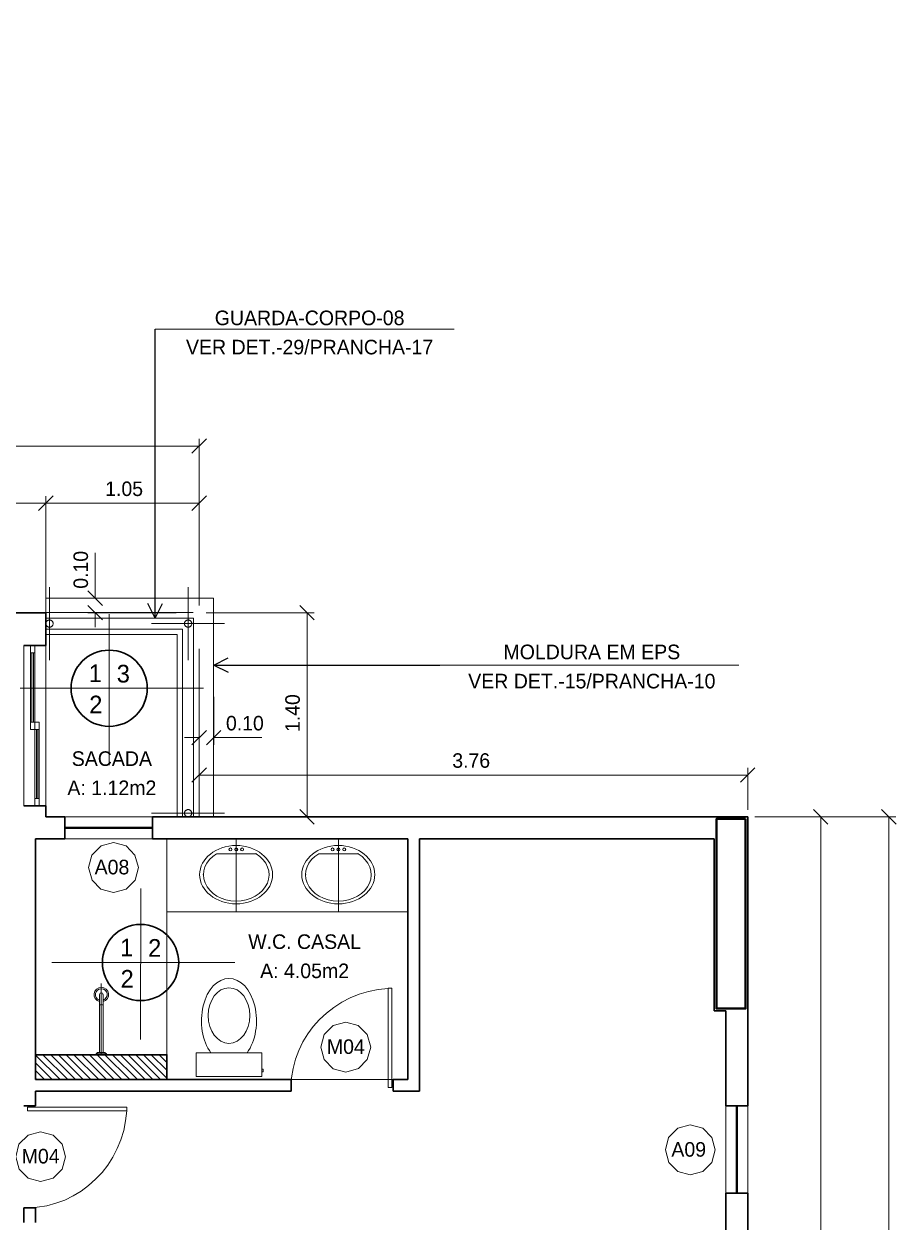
# Model space of a CAD drawing. Header units: metres. Extents: x 2.9 to 62.3, y 8 to 50.1.
# Drawn here: x 45.66 to 51.64, y 18.51 to 26.72 of the extents above; entities that cross this region are included whole.
import ezdxf
from ezdxf.enums import TextEntityAlignment as Align

# ---------------------------------------------------------------- set-up
doc = ezdxf.new("R2010")
doc.units = ezdxf.units.M
doc.header["$MEASUREMENT"] = 0
for name, pattern in [('DGN Style 2', [1.009767, 0.60586, -0.403907]), ('DGN Style 3', [1.413674, 1.009767, -0.403907]), ('DGN Style 4', [1.616637, 0.807814, -0.403907, 0.00101, -0.403907])]:
    doc.linetypes.add(name, pattern=pattern)
doc.layers.get('Defpoints').update_dxf_attribs({"lineweight": 0})
for name, color, linetype, lineweight in [('00-EDIFICACOES TÉRREO', 7, 'Continuous', 0), ('24 - Textos Gerais', 7, 'Continuous', 0), ('34 - Mobiliário', 7, 'Continuous', 0), ('CORNIJAS_VAR NA PLANTA PTIPO 1', 7, 'Continuous', 0), ('Cotas', 13, 'Continuous', 0), ('Level 1', 7, 'Continuous', 0), ('Level 12', 7, 'Continuous', 0), ('Level 14', 7, 'Continuous', 0), ('Level 24-1', 7, 'Continuous', 0), ('Level 3', 7, 'Continuous', 0), ('Level 36', 7, 'Continuous', 0), ('Level 45', 7, 'Continuous', 0), ('Level 50', 7, 'Continuous', 0), ('Level 62-1', 7, 'Continuous', 0), ('Level 7', 7, 'Continuous', 0)]:
    doc.layers.add(name, color=color, linetype=linetype, lineweight=lineweight)
doc.styles.add('Style-INTL_ENGINEERING', font='INTL_ENGINEERING.shx')
doc.dimstyles.get("Standard").update_dxf_attribs({"dimtxt": 0.18, "dimasz": 0.18, "dimexe": 0.18, "dimexo": 0.0625, "dimgap": 0.09, "dimtad": 0, "dimtih": 1, "dimtoh": 1, "dimdec": 4, "dimzin": 1, "dimdsep": 46, "dimtxsty": 'Standard', "dimcen": 0, "dimadec": 0, "dimazin": 0, "dimtfac": 1, "dimtdec": 4, "dimtofl": 0, "dimtmove": 0, "dimatfit": 3, "dimfxl": 0, "dimtolj": 1, "dimtzin": 1, "dimarcsym": 0})

# ---------------------------------------------------------------- blocks, each defined once
blk = doc.blocks.new('SANCXP_5')
at = {"layer": '24 - Textos Gerais', "color": 172, "linetype": 'Continuous', "lineweight": 0}
for p, q in [((0.06, -0.449), (0.06, 0.449)), ((0.06, 0.449), (0.386, 0.449)), ((0.386, -0.449), (0.386, 0.449)), ((0.06, -0.449), (0.386, -0.449))]:
    blk.add_line(p, q, dxfattribs=at)
at = {"layer": '24 - Textos Gerais', "color": 172, "linetype": 'Continuous', "lineweight": 0, "flags": 128}
blk.add_lwpolyline([(0.125, -0.468), (0.16, -0.468), (0.16, -0.449), (0.125, -0.449)], close=True, dxfattribs=at)
at = {"layer": '24 - Textos Gerais', "color": 172, "linetype": 'Continuous', "lineweight": 0}
blk.add_ellipse((0.825, 0), major_axis=(-0.581, 0), ratio=0.649123, start_param=0.716078, end_param=5.567107, dxfattribs=at)
blk.add_ellipse((0.896, 0), major_axis=(-0.381, 0), ratio=0.746923, dxfattribs=at)
blk = doc.blocks.new('*U61')
at = {"layer": '24 - Textos Gerais', "color": 172, "linetype": 'Continuous', "lineweight": 13}
blk.add_line((-0.147, -0.136), (-0.147, 0.133), dxfattribs=at)
at = {"layer": '24 - Textos Gerais', "color": 172, "linetype": 'DGN Style 4', "lineweight": 13}
blk.add_line((-0.25, -0.001), (0.25, -0.001), dxfattribs=at)
at = {"layer": '24 - Textos Gerais', "color": 172, "linetype": 'Continuous', "lineweight": 13, "extrusion": (0, 0, -1)}
for centre in [(0.177, 0.039), (0.177, -0.001), (0.177, -0.041)]:
    blk.add_circle(centre, 0.01, dxfattribs=at)
blk.add_ellipse((-0.004, 0), major_axis=(0, 0.25), ratio=0.8, dxfattribs=at)
blk.add_ellipse((-0.0033, -0.0006), major_axis=(0, 0.225), ratio=0.8, start_param=5.350888, end_param=10.349301, dxfattribs=at)
at = {"layer": '24 - Textos Gerais', "color": 172, "linetype": 'Continuous', "lineweight": 13}
for p in [(-0.003, 0.224), (-0.003, 0.224), (-0.147, -0.136)]:
    blk.add_point(p, dxfattribs=at)
blk = doc.blocks.new('*U62')
at = {"layer": '24 - Textos Gerais', "color": 172, "linetype": 'Continuous', "lineweight": 13}
blk.add_line((-0.147, -0.136), (-0.147, 0.133), dxfattribs=at)
at = {"layer": '24 - Textos Gerais', "color": 172, "linetype": 'DGN Style 4', "lineweight": 13}
blk.add_line((-0.25, -0.001), (0.25, -0.001), dxfattribs=at)
at = {"layer": '24 - Textos Gerais', "color": 172, "linetype": 'Continuous', "lineweight": 13, "extrusion": (0, 0, -1)}
for centre in [(0.177, 0.039), (0.177, -0.001), (0.177, -0.041)]:
    blk.add_circle(centre, 0.01, dxfattribs=at)
blk.add_ellipse((-0.004, 0), major_axis=(0, 0.25), ratio=0.8, dxfattribs=at)
blk.add_ellipse((-0.0033, -0.0006), major_axis=(0, 0.225), ratio=0.8, start_param=5.350888, end_param=10.349301, dxfattribs=at)
at = {"layer": '24 - Textos Gerais', "color": 172, "linetype": 'Continuous', "lineweight": 13}
for p in [(-0.003, 0.224), (-0.003, 0.224), (-0.147, -0.136)]:
    blk.add_point(p, dxfattribs=at)
blk = doc.blocks.new('*U63')
at = {"layer": '24 - Textos Gerais', "color": 172, "linetype": 'Continuous', "lineweight": 0}
for p, q in [((-0.2441, 0.035), (-0.2441, -0.035)), ((-0.2441, 0.035), (-0.2391, 0.035)), ((-0.2391, 0.035), (-0.2391, -0.035)), ((-0.2291, 0.025), (-0.2391, 0.035)), ((-0.2291, -0.025), (-0.2291, 0.025)), ((0.168, 0.0125), (-0.2291, 0.0125)), ((-0.2441, -0.035), (-0.2391, -0.035)), ((-0.2391, -0.035), (-0.2291, -0.025)), ((0.168, -0.0125), (-0.2291, -0.0125))]:
    blk.add_line(p, q, dxfattribs=at)
at = {"layer": '24 - Textos Gerais', "color": 172, "linetype": 'DGN Style 4', "lineweight": 13}
blk.add_line((0.2441, 0), (-0.2441, 0), dxfattribs=at)
at = {"layer": '24 - Textos Gerais', "color": 172, "linetype": 'Continuous', "lineweight": 0, "extrusion": (0, 0, -1)}
for centre in [(-0.088, 0), (-0.168, 0)]:
    blk.add_arc(centre, 0.0125, 90, 270, dxfattribs=at)
at = {"layer": '24 - Textos Gerais', "color": 172, "linetype": 'Continuous', "lineweight": 0}
for radius, start, end in [(0.05, 194.47751, 165.52249), (0.04, 198.20996, 161.79004)]:
    blk.add_arc((0.168, 0), radius, start, end, dxfattribs=at)
blk.add_point((0.168, 0.011), dxfattribs=at)
blk = doc.blocks.new('*U19')
at = {"layer": 'Level 36', "color": 172, "linetype": 'Continuous', "lineweight": 13}
for p, q in [((16.145, 1.58), (16.145, 3.23)), ((16.145, 2.73), (17.795, 2.73)), ((16.145, 2.73), (17.795, 2.73))]:
    blk.add_line(p, q, dxfattribs=at)
at = {"layer": '24 - Textos Gerais', "color": 172, "linetype": 'Continuous', "lineweight": 13, "extrusion": (0, 0, -1), "rotation": 270}
for name, p in [('*U61', (-16.619, 2.98)), ('*U62', (-17.319, 2.98))]:
    blk.add_blockref(name, p, dxfattribs=at)
at = {"layer": '24 - Textos Gerais', "color": 172, "linetype": 'Continuous', "lineweight": 0, "extrusion": (0, 0, -1), "rotation": 90}
blk.add_blockref('*U63', (-15.695, 1.9941), dxfattribs=at)
at = {"layer": '24 - Textos Gerais', "color": 172, "linetype": 'Continuous', "lineweight": 0, "xscale": 0.5000000000216841, "yscale": 0.5000000000216841, "zscale": 0.5000000000216841, "rotation": 89.99946639056465}
blk.add_blockref('SANCXP_5', (16.57, 1.57), dxfattribs=at)
blk = doc.blocks.new('P70D_1')
at = {"layer": 'Level 14', "color": 7, "linetype": 'Continuous', "lineweight": 13}
for p, q in [((0.035, 0.705), (0.01, 0.705)), ((0.01, 0.705), (0.01, 0.025)), ((0.035, 0.025), (0.035, 0.705)), ((0.01, 0.025), (0.035, 0.025))]:
    blk.add_line(p, q, dxfattribs=at)
blk.add_ellipse((0.0073, 0.032), major_axis=(0.6611, -0.2141), ratio=0.965677, start_param=0.313159, end_param=1.833935, dxfattribs=at)
at = {"layer": 'Level 7', "color": 7, "linetype": 'Continuous', "lineweight": 30}
for p, q in [((0, 0), (0, 0.08)), ((0.7, 0), (0.7, 0.08))]:
    blk.add_line(p, q, dxfattribs=at)
blk = doc.blocks.new('J140B1')
at = {"layer": '34 - Mobiliário', "color": 7, "linetype": 'Continuous', "lineweight": 40}
blk.add_line((0, 0.075), (0.6, 0.075), dxfattribs=at)
at = {"layer": 'CORNIJAS_VAR NA PLANTA PTIPO 1', "color": 7, "linetype": 'Continuous', "lineweight": 30}
for p, q in [((0, 0), (0, 0.15)), ((0.6, 0), (0.6, 0.15))]:
    blk.add_line(p, q, dxfattribs=at)
at = {"layer": 'CORNIJAS_VAR NA PLANTA PTIPO 1', "color": 7, "linetype": 'Continuous', "lineweight": 0}
for p, q in [((0, 0.15), (0.6, 0.15)), ((0, 0), (0.6, 0))]:
    blk.add_line(p, q, dxfattribs=at)
blk = doc.blocks.new('*U75')
at = {"layer": '00-EDIFICACOES TÉRREO', "color": 7, "linetype": 'Continuous', "lineweight": 13, "flags": 128}
for points in [[(-0.03002, 0.54999), (-0.03002, 0.5), (-0.00004, 0.49999), (-0.00002, 0.54998)], [(-0.03, 0.02499), (-0.03002, 0.5), (-0.02002, 0.5), (-0.01998, 0.025)], [(-0.01004, 0.5), (-0.01, 0.02498), (0, 0.02501), (-0.00004, 0.49999)], [(-0.03, -0.02499), (-0.03, 0.02499), (0, 0.02501), (0, -0.025)], [(-0.00002, 0.02497), (-0.00004, -0.02501), (0.02996, -0.02501), (0.02996, 0.02498)], [(0, -0.50002), (-0.00004, -0.02501), (0.01, -0.02499), (0.00998, -0.5)], [(0.01996, -0.02502), (0.01998, -0.50002), (0.02998, -0.50001), (0.02996, -0.02501)], [(0, -0.55001), (0, -0.50002), (0.02998, -0.50001), (0.02998, -0.55002)]]:
    blk.add_lwpolyline(points, close=True, dxfattribs=at)
at = {"layer": 'CORNIJAS_VAR NA PLANTA PTIPO 1', "color": 7, "linetype": 'Continuous', "lineweight": 0}
for p, q in [((-0.07506, 0.55), (-0.07502, -0.55002)), ((0.07502, 0.55001), (0.07506, -0.55001))]:
    blk.add_line(p, q, dxfattribs=at)
at = {"layer": 'CORNIJAS_VAR NA PLANTA PTIPO 1', "color": 7, "linetype": 'Continuous', "lineweight": 30, "flags": 128}
for points in [[(-0.07506, 0.55), (0.07502, 0.55001)], [(-0.07504, -0.55001), (0.07504, -0.55001)]]:
    blk.add_lwpolyline(points, dxfattribs=at)
blk = doc.blocks.new('P70D')
at = {"layer": '00-EDIFICACOES TÉRREO', "color": 7, "linetype": 'Continuous', "lineweight": 13}
for p, q in [((0.035, 0.705), (0.01, 0.705)), ((0.01, 0.705), (0.01, 0.025)), ((0.035, 0.025), (0.035, 0.705)), ((0.01, 0.025), (0.035, 0.025))]:
    blk.add_line(p, q, dxfattribs=at)
blk.add_ellipse((0.0073, 0.032), major_axis=(0.6611, -0.2141), ratio=0.965677, start_param=0.313159, end_param=1.833935, dxfattribs=at)
at = {"layer": 'CORNIJAS_VAR NA PLANTA PTIPO 1', "color": 7, "linetype": 'Continuous', "lineweight": 30}
for p, q in [((0, 0), (0, 0.08)), ((0.7, 0), (0.7, 0.08))]:
    blk.add_line(p, q, dxfattribs=at)
blk = doc.blocks.new('*U91')
at = {"layer": 'Level 1', "color": 3, "linetype": 'DGN Style 4', "lineweight": 0}
for p, q in [((0, 0.25), (0, -0.25)), ((0.25, 0), (-0.25, 0))]:
    blk.add_line(p, q, dxfattribs=at)
at = {"layer": 'Level 50', "color": 190, "linetype": 'DGN Style 2', "lineweight": 0}
blk.add_circle((0, 0), 0.025, dxfattribs=at)
blk = doc.blocks.new('*U92')
at = {"layer": 'Level 1', "color": 3, "linetype": 'DGN Style 4', "lineweight": 0}
blk.add_line((0, 0.25), (0, -0.25), dxfattribs=at)
at = {"layer": 'Level 50', "color": 190, "linetype": 'DGN Style 2', "lineweight": 0}
blk.add_circle((0, 0), 0.025, dxfattribs=at)
blk = doc.blocks.new('*U93')
at = {"layer": 'Level 1', "color": 3, "linetype": 'DGN Style 4', "lineweight": 0}
blk.add_line((0.25, 0), (-0.25, 0), dxfattribs=at)
at = {"layer": 'Level 50', "color": 190, "linetype": 'DGN Style 2', "lineweight": 0}
blk.add_circle((0, 0), 0.025, dxfattribs=at)
blk = doc.blocks.new('*U78')
at = {"layer": 'CORNIJAS_VAR NA PLANTA PTIPO 1', "color": 7, "linetype": 'Continuous', "lineweight": 13, "flags": 128}
blk.add_lwpolyline([(16.4647, 3.49), (16.4647, 4.99), (15.3147, 4.99), (15.3147, 4.89)], dxfattribs=at)
at = {"layer": 'Level 50', "color": 190, "linetype": 'Continuous', "lineweight": 13, "flags": 128}
for points in [[(15.3147, 4.8525), (16.3272, 4.8525), (16.3272, 3.49)], [(15.3147, 4.7775), (16.2522, 4.7775), (16.2522, 3.49)]]:
    blk.add_lwpolyline(points, dxfattribs=at)
at = {"layer": 'Level 7', "color": 7, "linetype": 'DGN Style 3', "lineweight": 13, "flags": 128}
blk.add_lwpolyline([(15.3147, 4.89), (16.3647, 4.89), (16.3647, 3.49)], dxfattribs=at)
at = {"layer": 'Level 7', "color": 7, "linetype": 'Continuous', "lineweight": 13, "flags": 128}
blk.add_lwpolyline([(15.3147, 4.74), (16.2147, 4.74), (16.2147, 3.49)], dxfattribs=at)
at = {"layer": 'Level 50', "color": 190, "linetype": 'DGN Style 2', "lineweight": 0}
for name, p in [('*U92', (15.3397, 4.815)), ('*U91', (16.2897, 4.815)), ('*U93', (16.2897, 3.515))]:
    blk.add_blockref(name, p, dxfattribs=at)
blk = doc.blocks.new('_Oblique')
at = {"color": 0, "linetype": 'ByBlock', "lineweight": -2}
blk.add_line((0.5, 0.5), (-0.5, -0.5), dxfattribs=at)
blk = doc.blocks.new('*D432')
at = {"layer": 'Cotas', "color": 2, "linetype": 'Continuous', "lineweight": 0}
for p, q in [((43.0146, 22.7385), (43.0146, 23.4886)), ((43.0146, 23.4391), (45.8145, 23.4391)), ((45.8145, 22.7385), (45.8145, 23.4886))]:
    blk.add_line(p, q, dxfattribs=at)
at = {"layer": 'Defpoints'}
for p in [(44.4145, 23.4391), (45.8145, 23.4391), (43.0146, 22.689), (45.8145, 22.689)]:
    blk.add_point(p, dxfattribs=at)
at = {"layer": 'Cotas', "color": 2, "linetype": 'Continuous', "lineweight": 0, "xscale": 0.0995, "yscale": 0.0995, "zscale": 0.0995, "rotation": 180}
blk.add_blockref('_Oblique', (43.0146, 23.4391), dxfattribs=at)
at = {"layer": 'Cotas', "color": 2, "linetype": 'Continuous', "lineweight": 0, "xscale": 0.0995, "yscale": 0.0995, "zscale": 0.0995}
blk.add_blockref('_Oblique', (45.8145, 23.4391), dxfattribs=at)
at = {"layer": 'Cotas', "color": 2, "linetype": 'Continuous', "lineweight": 0, "style": 'Style-INTL_ENGINEERING'}
blk.add_text('2.80', height=0.0995, dxfattribs=at).set_placement((44.2685, 23.5384), align=Align.MIDDLE_LEFT)
blk = doc.blocks.new('*D433')
at = {"layer": 'Cotas', "color": 2, "linetype": 'Continuous', "lineweight": 0}
for p, q in [((45.8145, 22.7385), (45.8145, 23.4886)), ((45.8145, 23.4391), (46.8646, 23.4391)), ((46.8646, 22.7385), (46.8646, 23.4886))]:
    blk.add_line(p, q, dxfattribs=at)
at = {"layer": 'Defpoints'}
for p in [(46.3396, 23.4391), (46.8646, 23.4391), (45.8145, 22.689), (46.8646, 22.689)]:
    blk.add_point(p, dxfattribs=at)
at = {"layer": 'Cotas', "color": 2, "linetype": 'Continuous', "lineweight": 0, "xscale": 0.0995, "yscale": 0.0995, "zscale": 0.0995, "rotation": 180}
blk.add_blockref('_Oblique', (45.8145, 23.4391), dxfattribs=at)
at = {"layer": 'Cotas', "color": 2, "linetype": 'Continuous', "lineweight": 0, "xscale": 0.0995, "yscale": 0.0995, "zscale": 0.0995}
blk.add_blockref('_Oblique', (46.8646, 23.4391), dxfattribs=at)
at = {"layer": 'Cotas', "color": 2, "linetype": 'Continuous', "lineweight": 0, "style": 'Style-INTL_ENGINEERING'}
blk.add_text('1.05', height=0.0995, dxfattribs=at).set_placement((46.2215, 23.5384), align=Align.MIDDLE_LEFT)
blk = doc.blocks.new('*D244')
at = {"layer": 'Cotas', "color": 2, "linetype": 'Continuous', "lineweight": 0}
for p, q in [((33.7253, 23.1867), (33.7253, 23.8808)), ((33.7253, 23.8313), (46.8646, 23.8313)), ((46.8646, 22.7385), (46.8646, 23.8808))]:
    blk.add_line(p, q, dxfattribs=at)
at = {"layer": 'Defpoints'}
for p in [(40.2949, 23.8313), (46.8646, 23.8313), (33.7253, 23.1372), (46.8646, 22.689)]:
    blk.add_point(p, dxfattribs=at)
at = {"layer": 'Cotas', "color": 2, "linetype": 'Continuous', "lineweight": 0, "xscale": 0.0995, "yscale": 0.0995, "zscale": 0.0995, "rotation": 180}
blk.add_blockref('_Oblique', (33.7253, 23.8313), dxfattribs=at)
at = {"layer": 'Cotas', "color": 2, "linetype": 'Continuous', "lineweight": 0, "xscale": 0.0995, "yscale": 0.0995, "zscale": 0.0995}
blk.add_blockref('_Oblique', (46.8646, 23.8313), dxfattribs=at)
at = {"layer": 'Cotas', "color": 2, "linetype": 'Continuous', "lineweight": 0, "style": 'Style-INTL_ENGINEERING'}
blk.add_text('13.14', height=0.0995, dxfattribs=at).set_placement((40.1646, 23.9306), align=Align.MIDDLE_LEFT)
blk = doc.blocks.new('*D256')
at = {"layer": 'Cotas', "color": 2, "linetype": 'Continuous', "lineweight": 0}
for p, q in [((46.9141, 22.689), (47.6539, 22.689)), ((47.6044, 22.689), (47.6044, 21.289)), ((46.9141, 21.289), (47.6539, 21.289))]:
    blk.add_line(p, q, dxfattribs=at)
at = {"layer": 'Defpoints'}
for p in [(46.8646, 22.689), (47.6044, 21.989), (46.8646, 21.289), (47.6044, 21.289)]:
    blk.add_point(p, dxfattribs=at)
at = {"layer": 'Cotas', "color": 2, "linetype": 'Continuous', "lineweight": 0, "xscale": 0.0995, "yscale": 0.0995, "zscale": 0.0995}
for p, rotation in [((47.6044, 22.689), 90), ((47.6044, 21.289), 270)]:
    blk.add_blockref('_Oblique', p, dxfattribs=dict(at, rotation=rotation))
at = {"layer": 'Cotas', "color": 2, "linetype": 'Continuous', "lineweight": 0, "style": 'Style-INTL_ENGINEERING'}
blk.add_text('1.40', height=0.0995, rotation=90, dxfattribs=at).set_placement((47.5052, 21.871), align=Align.MIDDLE_LEFT)
blk = doc.blocks.new('*D257')
at = {"layer": 'Cotas', "color": 2, "linetype": 'Continuous', "lineweight": 0}
for p, q in [((50.6741, 21.289), (51.174, 21.289)), ((51.1245, 21.289), (51.1245, 14.579)), ((50.6741, 14.579), (51.174, 14.579))]:
    blk.add_line(p, q, dxfattribs=at)
at = {"layer": 'Defpoints'}
for p in [(50.6246, 21.289), (51.1245, 17.934), (50.6246, 14.579), (51.1245, 14.579)]:
    blk.add_point(p, dxfattribs=at)
at = {"layer": 'Cotas', "color": 2, "linetype": 'Continuous', "lineweight": 0, "xscale": 0.0995, "yscale": 0.0995, "zscale": 0.0995}
for p, rotation in [((51.1245, 21.289), 90), ((51.1245, 14.579), 270)]:
    blk.add_blockref('_Oblique', p, dxfattribs=dict(at, rotation=rotation))
at = {"layer": 'Cotas', "color": 2, "linetype": 'Continuous', "lineweight": 0, "style": 'Style-INTL_ENGINEERING'}
blk.add_text('6.71', height=0.0995, rotation=90, dxfattribs=at).set_placement((51.0252, 17.8176), align=Align.MIDDLE_LEFT)
blk = doc.blocks.new('*D258')
at = {"layer": 'Cotas', "color": 2, "linetype": 'Continuous', "lineweight": 0}
for p, q in [((50.6741, 21.289), (51.6406, 21.289)), ((51.5911, 21.289), (51.5911, 13.529)), ((50.6741, 13.529), (51.6406, 13.529))]:
    blk.add_line(p, q, dxfattribs=at)
at = {"layer": 'Defpoints'}
for p in [(50.6246, 21.289), (51.5911, 17.409), (50.6246, 13.529), (51.5911, 13.529)]:
    blk.add_point(p, dxfattribs=at)
at = {"layer": 'Cotas', "color": 2, "linetype": 'Continuous', "lineweight": 0, "xscale": 0.0995, "yscale": 0.0995, "zscale": 0.0995}
for p, rotation in [((51.5911, 21.289), 90), ((51.5911, 13.529), 270)]:
    blk.add_blockref('_Oblique', p, dxfattribs=dict(at, rotation=rotation))
at = {"layer": 'Cotas', "color": 2, "linetype": 'Continuous', "lineweight": 0, "style": 'Style-INTL_ENGINEERING'}
blk.add_text('7.76', height=0.0995, rotation=90, dxfattribs=at).set_placement((51.4919, 17.2645), align=Align.MIDDLE_LEFT)
blk = doc.blocks.new('*D259')
at = {"layer": 'Cotas', "color": 2, "linetype": 'Continuous', "lineweight": 0}
for p, q in [((46.8646, 21.9395), (46.8646, 21.5266)), ((50.6246, 21.3385), (50.6246, 21.6256)), ((50.6246, 21.5761), (46.8646, 21.5761))]:
    blk.add_line(p, q, dxfattribs=at)
at = {"layer": 'Defpoints'}
for p in [(46.8646, 21.989), (46.8646, 21.5761), (48.7446, 21.5761), (50.6246, 21.289)]:
    blk.add_point(p, dxfattribs=at)
at = {"layer": 'Cotas', "color": 2, "linetype": 'Continuous', "lineweight": 0, "xscale": 0.0995, "yscale": 0.0995, "zscale": 0.0995, "rotation": 180}
blk.add_blockref('_Oblique', (46.8646, 21.5761), dxfattribs=at)
at = {"layer": 'Cotas', "color": 2, "linetype": 'Continuous', "lineweight": 0, "xscale": 0.0995, "yscale": 0.0995, "zscale": 0.0995}
blk.add_blockref('_Oblique', (50.6246, 21.5761), dxfattribs=at)
at = {"layer": 'Cotas', "color": 2, "linetype": 'Continuous', "lineweight": 0, "style": 'Style-INTL_ENGINEERING'}
blk.add_text('3.76', height=0.0995, dxfattribs=at).set_placement((48.6, 21.6754), align=Align.MIDDLE_LEFT)
blk = doc.blocks.new('*U137')
at = {"layer": '00-EDIFICACOES TÉRREO', "color": 4, "linetype": 'Continuous', "lineweight": 0, "flags": 128}
blk.add_lwpolyline([(0.00342, 0), (0.00294, 0.00172), (0.00172, 0.00296), (0, 0.00342), (-0.00171, 0.00296), (-0.00296, 0.00172), (-0.00341, 0), (-0.00294, -0.00171), (-0.00172, -0.00295), (-0.00001, -0.00341), (0.00173, -0.00294), (0.00295, -0.00171)], close=True, dxfattribs=at)
at = {"layer": '00-EDIFICACOES TÉRREO', "color": 4, "linetype": 'Continuous', "lineweight": 0, "style": 'Style-INTL_ENGINEERING'}
blk.add_text('A08', height=0.001999, rotation=359.9999, dxfattribs=at).set_placement((-0.00259, -0.00093))
blk = doc.blocks.new('*U138')
at = {"layer": '00-EDIFICACOES TÉRREO', "color": 4, "linetype": 'Continuous', "lineweight": 0, "flags": 128}
blk.add_lwpolyline([(0.00342, 0), (0.00294, 0.00172), (0.00172, 0.00296), (0, 0.00342), (-0.00171, 0.00296), (-0.00296, 0.00172), (-0.00341, 0), (-0.00294, -0.00171), (-0.00172, -0.00295), (-0.00001, -0.00341), (0.00173, -0.00294), (0.00295, -0.00171)], close=True, dxfattribs=at)
at = {"layer": '00-EDIFICACOES TÉRREO', "color": 4, "linetype": 'Continuous', "lineweight": 0, "style": 'Style-INTL_ENGINEERING'}
blk.add_text('A09', height=0.001999, rotation=359.9999, dxfattribs=at).set_placement((-0.00259, -0.00093))
blk = doc.blocks.new('*U151')
at = {"layer": '00-EDIFICACOES TÉRREO', "color": 4, "linetype": 'Continuous', "lineweight": 0, "flags": 128}
blk.add_lwpolyline([(0.00342, 0), (0.00294, 0.00172), (0.00172, 0.00296), (0, 0.00342), (-0.00171, 0.00296), (-0.00296, 0.00172), (-0.00341, 0), (-0.00294, -0.00171), (-0.00172, -0.00295), (-0.00001, -0.00341), (0.00173, -0.00294), (0.00295, -0.00171)], close=True, dxfattribs=at)
at = {"layer": '00-EDIFICACOES TÉRREO', "color": 4, "linetype": 'Continuous', "lineweight": 0, "style": 'Style-INTL_ENGINEERING'}
blk.add_text('M04', height=0.001999, rotation=359.9999, dxfattribs=at).set_placement((-0.00259, -0.00093))
blk = doc.blocks.new('TerminatorOpen')
at = {"color": 0, "linetype": 'ByBlock', "lineweight": -2}
for q in [(-1, 0.5), (-1, 0), (-1, -0.5)]:
    blk.add_line((0, 0), q, dxfattribs=at)
blk = doc.blocks.new('INDESP_5')
at = {"layer": 'Level 3', "color": 131, "linetype": 'Continuous', "lineweight": 0}
for p, q in [((0.01506, -0.01302), (0.01507, 0.01257)), ((0.00001, 0), (0.03099, 0))]:
    blk.add_line(p, q, dxfattribs=at)
at = {"layer": 'Level 3', "color": 131, "linetype": 'Continuous', "lineweight": 13}
blk.add_line((0.0221, 0), (0.02213, 0.00002), dxfattribs=at)
at = {"layer": 'Level 3', "color": 131, "linetype": 'Continuous', "lineweight": 30}
blk.add_circle((0.01505, 0.00001), 0.00645, dxfattribs=at)
at = {"layer": 'Level 3', "color": 131, "linetype": 'Continuous', "lineweight": 30, "style": 'Style-INTL_ENGINEERING'}
for s, p in [('1', (0.01159, 0.00105)), ('3', (0.01633, 0.00098)), ('2', (0.01167, -0.00425))]:
    blk.add_text(s, height=0.003, rotation=0, dxfattribs=at).set_placement(p)
blk = doc.blocks.new('INDESP_6')
at = {"layer": 'Level 3', "color": 131, "linetype": 'Continuous', "lineweight": 0}
for p, q in [((0.01506, -0.01302), (0.01507, 0.01257)), ((0.00001, 0), (0.03099, 0))]:
    blk.add_line(p, q, dxfattribs=at)
at = {"layer": 'Level 3', "color": 131, "linetype": 'Continuous', "lineweight": 13}
blk.add_line((0.0221, 0), (0.02213, 0.00002), dxfattribs=at)
at = {"layer": 'Level 3', "color": 131, "linetype": 'Continuous', "lineweight": 30}
blk.add_circle((0.01505, 0.00001), 0.00645, dxfattribs=at)
at = {"layer": 'Level 3', "color": 131, "linetype": 'Continuous', "lineweight": 30, "style": 'Style-INTL_ENGINEERING'}
for s, p in [('1', (0.01159, 0.00105)), ('2', (0.01633, 0.00098)), ('2', (0.01167, -0.00425))]:
    blk.add_text(s, height=0.003, rotation=0, dxfattribs=at).set_placement(p)
blk = doc.blocks.new('*D287')
at = {"layer": 'Cotas', "color": 2, "linetype": 'Continuous', "lineweight": 0}
for p, q in [((46.1529, 23.0981), (46.1529, 22.789)), ((46.3844, 22.789), (46.1034, 22.789)), ((46.3844, 22.689), (46.1034, 22.689)), ((46.1529, 22.5895), (46.1529, 22.689))]:
    blk.add_line(p, q, dxfattribs=at)
at = {"layer": 'Defpoints'}
for p in [(46.1529, 22.9757), (46.4339, 22.789), (46.1529, 22.689), (46.4339, 22.689)]:
    blk.add_point(p, dxfattribs=at)
at = {"layer": 'Cotas', "color": 2, "linetype": 'Continuous', "lineweight": 0, "xscale": 0.0995, "yscale": 0.0995, "zscale": 0.0995}
for p, rotation in [((46.1529, 22.789), 270), ((46.1529, 22.689), 90)]:
    blk.add_blockref('_Oblique', p, dxfattribs=dict(at, rotation=rotation))
at = {"layer": 'Cotas', "color": 2, "linetype": 'Continuous', "lineweight": 0, "style": 'Style-INTL_ENGINEERING'}
blk.add_text('0.10', height=0.0995, rotation=90, dxfattribs=at).set_placement((46.0537, 22.8533), align=Align.MIDDLE_LEFT)
blk = doc.blocks.new('*D288')
at = {"layer": 'Cotas', "color": 2, "linetype": 'Continuous', "lineweight": 0}
for p, q in [((46.8646, 22.1121), (46.8646, 21.7828)), ((46.9646, 22.1121), (46.9646, 21.7828)), ((46.7651, 21.8323), (46.8646, 21.8323)), ((47.2938, 21.8323), (46.9646, 21.8323))]:
    blk.add_line(p, q, dxfattribs=at)
at = {"layer": 'Defpoints'}
for p in [(46.8646, 22.1616), (46.9646, 22.1616), (46.9646, 21.8323), (47.1714, 21.8323)]:
    blk.add_point(p, dxfattribs=at)
at = {"layer": 'Cotas', "color": 2, "linetype": 'Continuous', "lineweight": 0, "xscale": 0.0995, "yscale": 0.0995, "zscale": 0.0995}
blk.add_blockref('_Oblique', (46.8646, 21.8323), dxfattribs=at)
at = {"layer": 'Cotas', "color": 2, "linetype": 'Continuous', "lineweight": 0, "xscale": 0.0995, "yscale": 0.0995, "zscale": 0.0995, "rotation": 180}
blk.add_blockref('_Oblique', (46.9646, 21.8323), dxfattribs=at)
at = {"layer": 'Cotas', "color": 2, "linetype": 'Continuous', "lineweight": 0, "style": 'Style-INTL_ENGINEERING'}
blk.add_text('0.10', height=0.0995, dxfattribs=at).set_placement((47.049, 21.9315), align=Align.MIDDLE_LEFT)

msp = doc.modelspace()

# ---------------------------------------------------------------- linework, layer by layer
at = {"layer": 'CORNIJAS_VAR NA PLANTA PTIPO 1', "color": 7, "linetype": 'Continuous', "lineweight": 30}
for p, q in [((43.0145, 22.689), (45.8145, 22.689)), ((45.8145, 22.4641), (45.8145, 22.689)), ((45.8145, 21.289), (45.8145, 21.364)), ((45.8145, 21.289), (45.9446, 21.289)), ((46.5446, 21.289), (50.6245, 21.289)), ((50.6245, 21.289), (50.6245, 19.309)), ((45.7446, 19.489), (45.7446, 21.139)), ((45.7446, 21.139), (45.9446, 21.139)), ((46.5446, 21.139), (48.2946, 21.139)), ((48.2946, 21.139), (48.2946, 19.489)), ((48.3746, 21.139), (48.3746, 19.409)), ((48.3746, 21.139), (50.3946, 21.139)), ((50.4746, 19.9596), (50.4746, 19.309)), ((45.7446, 19.489), (47.4946, 19.489)), ((48.1946, 19.489), (48.2946, 19.489)), ((45.7446, 19.409), (45.7446, 19.309)), ((45.7446, 19.409), (47.4946, 19.409)), ((48.1946, 19.409), (48.3746, 19.409)), ((50.4746, 18.709), (50.4746, 15.9096)), ((50.6245, 18.709), (50.6245, 14.579)), ((45.6646, 18.609), (45.6646, 18.509)), ((45.7446, 18.609), (45.7446, 18.509))]:
    msp.add_line(p, q, dxfattribs=at)
at = {"layer": 'CORNIJAS_VAR NA PLANTA PTIPO 1', "color": 7, "linetype": 'Continuous', "lineweight": 0}
msp.add_line((48.1946, 19.489), (47.4946, 19.489), dxfattribs=at)
at = {"layer": 'CORNIJAS_VAR NA PLANTA PTIPO 1', "color": 7, "linetype": 'Continuous', "lineweight": 30, "flags": 128}
msp.add_lwpolyline([(50.4746, 19.9596), (50.3946, 19.9596), (50.3946, 21.139)], dxfattribs=at)
at = {"layer": 'Level 12', "color": 2, "linetype": 'Continuous', "lineweight": 13}
for p, q in [((48.6118, 24.6317), (46.5638, 24.6317)), ((50.5631, 22.33), (48.5151, 22.33))]:
    msp.add_line(p, q, dxfattribs=at)
at = {"layer": 'Level 24-1', "color": 7, "linetype": 'DGN Style 2', "lineweight": 0, "flags": 128}
msp.add_lwpolyline([(33.7253, 21.9391), (38.0346, 21.939), (38.0346, 22.689), (46.8646, 22.689), (46.8646, 21.289), (50.6245, 21.289), (50.6245, 14.579), (49.9246, 14.579), (49.9246, 14.079), (49.3745, 13.529), (39.8467, 13.529), (39.2267, 12.909), (31.9114, 12.909), (31.6938, 13.1263), (29.3053, 13.1263), (29.0877, 12.909), (21.7724, 12.909), (21.1524, 13.529), (11.6245, 13.529), (11.0746, 14.079), (11.0746, 14.579), (10.3745, 14.579), (10.3745, 21.289), (14.1346, 21.289), (14.1346, 22.689), (22.9645, 22.689), (22.9645, 21.939), (27.2738, 21.939), (27.2738, 26.7246), (33.7241, 26.7246), (33.7253, 21.9391)], dxfattribs=at)
at = {"layer": 'Level 45', "color": 6, "linetype": 'Continuous', "lineweight": 0}
for p, q in [((45.9118, 19.489), (45.7446, 19.6563)), ((45.9648, 19.489), (45.7948, 19.659)), ((46.0179, 19.489), (45.8479, 19.659)), ((46.0709, 19.489), (45.9009, 19.659)), ((46.1239, 19.489), (45.9539, 19.659)), ((46.177, 19.489), (46.007, 19.659)), ((46.23, 19.489), (46.06, 19.659)), ((46.283, 19.489), (46.113, 19.659)), ((46.3361, 19.489), (46.1661, 19.659)), ((46.3891, 19.489), (46.2191, 19.659)), ((46.4421, 19.489), (46.2721, 19.659)), ((46.4952, 19.489), (46.3252, 19.659)), ((46.5482, 19.489), (46.3782, 19.659)), ((46.6012, 19.489), (46.4312, 19.659)), ((46.6446, 19.4987), (46.4843, 19.659)), ((46.6446, 19.5518), (46.5373, 19.659)), ((46.6446, 19.6048), (46.5903, 19.659)), ((46.6446, 19.6578), (46.6434, 19.659)), ((45.8588, 19.489), (45.7446, 19.6032)), ((45.8057, 19.489), (45.7446, 19.5502)), ((45.7527, 19.489), (45.7446, 19.4972))]:
    msp.add_line(p, q, dxfattribs=at)
at = {"layer": 'Level 45', "color": 21, "linetype": 'Continuous', "lineweight": 40, "flags": 128}
msp.add_lwpolyline([(50.6095, 21.2746), (50.4095, 21.2746), (50.4095, 19.9746), (50.6095, 19.9746)], close=True, dxfattribs=at)
at = {"layer": 'Level 45', "color": 6, "linetype": 'Continuous', "lineweight": 30, "flags": 128}
msp.add_lwpolyline([(46.6446, 19.489), (46.6446, 19.659), (45.7446, 19.659), (45.7446, 19.489)], close=True, dxfattribs=at)

# ---------------------------------------------------------------- block references
at = {"layer": '00-EDIFICACOES TÉRREO', "color": 4, "linetype": 'Continuous', "lineweight": 0, "xscale": 50.00000000487893, "yscale": 50.00000000487893, "zscale": 50.00000000487893, "rotation": 0.0008004141529982}
for name, p in [('*U137', (46.2783, 20.9415)), ('*U151', (47.8699, 19.7105)), ('*U138', (50.2307, 19.0063)), ('*U151', (45.7782, 18.9598))]:
    msp.add_blockref(name, p, dxfattribs=at)
at = {"layer": 'CORNIJAS_VAR NA PLANTA PTIPO 1', "color": 7, "linetype": 'Continuous', "lineweight": 0}
msp.add_blockref('*U75', (45.7395, 21.914), dxfattribs=at)
at = {"layer": 'CORNIJAS_VAR NA PLANTA PTIPO 1', "color": 7, "linetype": 'Continuous', "lineweight": 30}
for name, p, xscale, yscale, rotation in [('J140B1', (46.5446, 21.289), 0.9999953433792164, 0.9999953433792164, 180), ('P70D', (48.1946, 19.4091), 1.000004656718364, -1.000004656718364, 180.0008004104257), ('J140B1', (50.4746, 19.309), 0.9999953433792164, 0.9999953433792164, 270)]:
    msp.add_blockref(name, p, dxfattribs=dict(at, xscale=xscale, yscale=yscale, rotation=rotation))
at = {"layer": 'Level 3', "color": 131, "linetype": 'Continuous', "lineweight": 30, "xscale": 40.50002794240174, "yscale": 40.50002794240174, "zscale": 40.50002794240174, "rotation": 0.0006587766262007}
for name, p in [('INDESP_5', (45.6389, 22.1705)), ('INDESP_6', (45.854, 20.2902))]:
    msp.add_blockref(name, p, dxfattribs=at)
at = {"layer": 'Level 36', "color": 172, "linetype": 'Continuous', "lineweight": 13}
msp.add_blockref('*U19', (30.4996, 17.909), dxfattribs=at)
at = {"layer": 'Level 62-1', "color": 7, "linetype": 'Continuous', "lineweight": 13}
msp.add_blockref('*U78', (30.4998, 17.7991), dxfattribs=at)
at = {"layer": 'Level 7', "color": 7, "linetype": 'Continuous', "lineweight": 30, "xscale": 1.000004656718361, "yscale": 1.000004656718361, "rotation": 269.9991995895742}
msp.add_blockref('P70D_1', (45.6646, 19.309), dxfattribs=at)

# ---------------------------------------------------------------- texts
at = {"layer": 'Level 12', "color": 2, "linetype": 'Continuous', "lineweight": 13, "attachment_point": 5, "line_spacing_factor": 1.200006, "style": 'Style-INTL_ENGINEERING'}
for s, insert, char_height in [('GUARDA-CORPO-08\\PVER DET.-29/PRANCHA-17\\P', (47.6221, 24.609), 0.099999), ('MOLDURA EM EPS\\PVER DET.-15/PRANCHA-10\\P', (49.5562, 22.3192), 0.099999), ('SACADA\\PA: 1.12m2\\P', (46.267, 21.5885), 0.1), ('W.C. CASAL\\PA: 4.05m2\\P', (47.5878, 20.333), 0.1)]:
    msp.add_mtext(s, dxfattribs=dict(at, insert=insert, char_height=char_height))

# ---------------------------------------------------------------- dimensions: what is measured, and where the dimension line sits
at = {"layer": 'Cotas', "color": 2, "linetype": 'Continuous', "lineweight": 0}
for base, p1, p2, picture, middle in [((46.8646, 23.8313), (33.7253, 23.1372), (46.8646, 22.689), '*D244', (40.2949, 23.8313)), ((45.8145, 23.4391), (43.0145, 22.689), (45.8145, 22.689), '*D432', (44.4145, 23.4391)), ((46.8646, 23.4391), (45.8145, 22.689), (46.8646, 22.689), '*D433', (46.3396, 23.4391))]:
    dim = msp.add_linear_dim(base=base, p1=p1, p2=p2, dimstyle='Standard', override={"dimtxt": 0.0995, "dimasz": 0.0995, "dimexe": 0.0495, "dimexo": 0.0495, "dimgap": 0.0495, "dimtad": 1, "dimtih": 0, "dimtoh": 0, "dimdec": 2, "dimzin": 3, "dimtxsty": 'Style-INTL_ENGINEERING', "dimblk": 'Oblique', "dimclre": 2, "dimtdec": 2, "dimatfit": 1, "dimfrac": 2, "dimtolj": 0, "dimtzin": 3, "dimlwe": 0}, dxfattribs=at)
    dim.commit()
    dim.dimension.update_dxf_attribs({"geometry": picture, "text_midpoint": middle})
dim = msp.add_linear_dim(base=(46.1529, 22.689), p1=(46.4339, 22.789), p2=(46.4339, 22.689), angle=270, dimstyle='Standard', override={"dimtxt": 0.0995, "dimasz": 0.0995, "dimexe": 0.0495, "dimexo": 0.0495, "dimgap": 0.0495, "dimtad": 1, "dimtih": 0, "dimtoh": 0, "dimdec": 2, "dimzin": 3, "dimtxsty": 'Style-INTL_ENGINEERING', "dimblk": 'Oblique', "dimclre": 2, "dimtdec": 2, "dimatfit": 1, "dimfrac": 2, "dimtolj": 0, "dimtzin": 3, "dimlwe": 0}, dxfattribs=at)
dim.commit()
dim.dimension.update_dxf_attribs({"geometry": '*D287', "text_midpoint": (46.1529, 22.9757), "dimtype": 160})
for base, p1, p2, angle, override, picture, middle in [((47.6044, 21.289), (46.8646, 22.689), (46.8646, 21.289), 270, {"dimtxt": 0.0995, "dimasz": 0.0995, "dimexe": 0.0495, "dimexo": 0.0495, "dimgap": 0.0495, "dimtad": 1, "dimtih": 0, "dimtoh": 0, "dimdec": 2, "dimzin": 3, "dimtxsty": 'Style-INTL_ENGINEERING', "dimblk": 'Oblique', "dimclre": 2, "dimtdec": 2, "dimatfit": 1, "dimtolj": 0, "dimtzin": 3, "dimlwe": 0}, '*D256', (47.6044, 21.989)), ((46.8646, 21.5761), (50.6245, 21.289), (46.8646, 21.989), 180, {"dimtxt": 0.0995, "dimasz": 0.0995, "dimexe": 0.0495, "dimexo": 0.0495, "dimgap": 0.0495, "dimtad": 1, "dimtih": 0, "dimtoh": 0, "dimdec": 2, "dimzin": 3, "dimtxsty": 'Style-INTL_ENGINEERING', "dimblk": 'Oblique', "dimclre": 2, "dimtdec": 2, "dimatfit": 1, "dimfrac": 2, "dimtolj": 0, "dimtzin": 3, "dimlwe": 0}, '*D259', (48.7446, 21.5761)), ((51.1245, 14.579), (50.6245, 21.289), (50.6245, 14.579), 270, {"dimtxt": 0.0995, "dimasz": 0.0995, "dimexe": 0.0495, "dimexo": 0.0495, "dimgap": 0.0495, "dimtad": 1, "dimtih": 0, "dimtoh": 0, "dimdec": 2, "dimzin": 3, "dimtxsty": 'Style-INTL_ENGINEERING', "dimblk": 'Oblique', "dimclre": 2, "dimtdec": 2, "dimatfit": 1, "dimtolj": 0, "dimtzin": 3, "dimlwe": 0}, '*D257', (51.1245, 17.934)), ((51.5911, 13.529), (50.6245, 21.289), (50.6245, 13.529), 270, {"dimtxt": 0.0995, "dimasz": 0.0995, "dimexe": 0.0495, "dimexo": 0.0495, "dimgap": 0.0495, "dimtad": 1, "dimtih": 0, "dimtoh": 0, "dimdec": 2, "dimzin": 3, "dimtxsty": 'Style-INTL_ENGINEERING', "dimblk": 'Oblique', "dimclre": 2, "dimtdec": 2, "dimatfit": 1, "dimtolj": 0, "dimtzin": 3, "dimlwe": 0}, '*D258', (51.5911, 17.409))]:
    dim = msp.add_linear_dim(base=base, p1=p1, p2=p2, angle=angle, dimstyle='Standard', override=override, dxfattribs=at)
    dim.commit()
    dim.dimension.update_dxf_attribs({"geometry": picture, "text_midpoint": middle})
dim = msp.add_linear_dim(base=(46.9646, 21.8323), p1=(46.8646, 22.1616), p2=(46.9646, 22.1616), dimstyle='Standard', override={"dimtxt": 0.0995, "dimasz": 0.0995, "dimexe": 0.0495, "dimexo": 0.0495, "dimgap": 0.0495, "dimtad": 1, "dimtih": 0, "dimtoh": 0, "dimdec": 2, "dimzin": 3, "dimtxsty": 'Style-INTL_ENGINEERING', "dimblk": 'Oblique', "dimclre": 2, "dimtdec": 2, "dimatfit": 1, "dimfrac": 2, "dimtolj": 0, "dimtzin": 3, "dimlwe": 0}, dxfattribs=at)
dim.commit()
dim.dimension.update_dxf_attribs({"geometry": '*D288', "text_midpoint": (47.1714, 21.8323), "dimtype": 160})

# ---------------------------------------------------------------- leaders
at = {"layer": 'Level 12', "color": 2, "linetype": 'Continuous', "lineweight": 13}
for points in [[(46.5638, 22.6515), (46.5638, 24.6317)], [(46.9646, 22.33), (48.5151, 22.33)]]:
    msp.add_leader(points, dimstyle='Standard', override={"dimtxt": 0.0995, "dimasz": 0.0995, "dimgap": 0, "dimtad": 1, "dimtxsty": 'Style-INTL_ENGINEERING', "dimldrblk": 'TerminatorOpen'}, dxfattribs=at)

doc.saveas('drawing.dxf')
